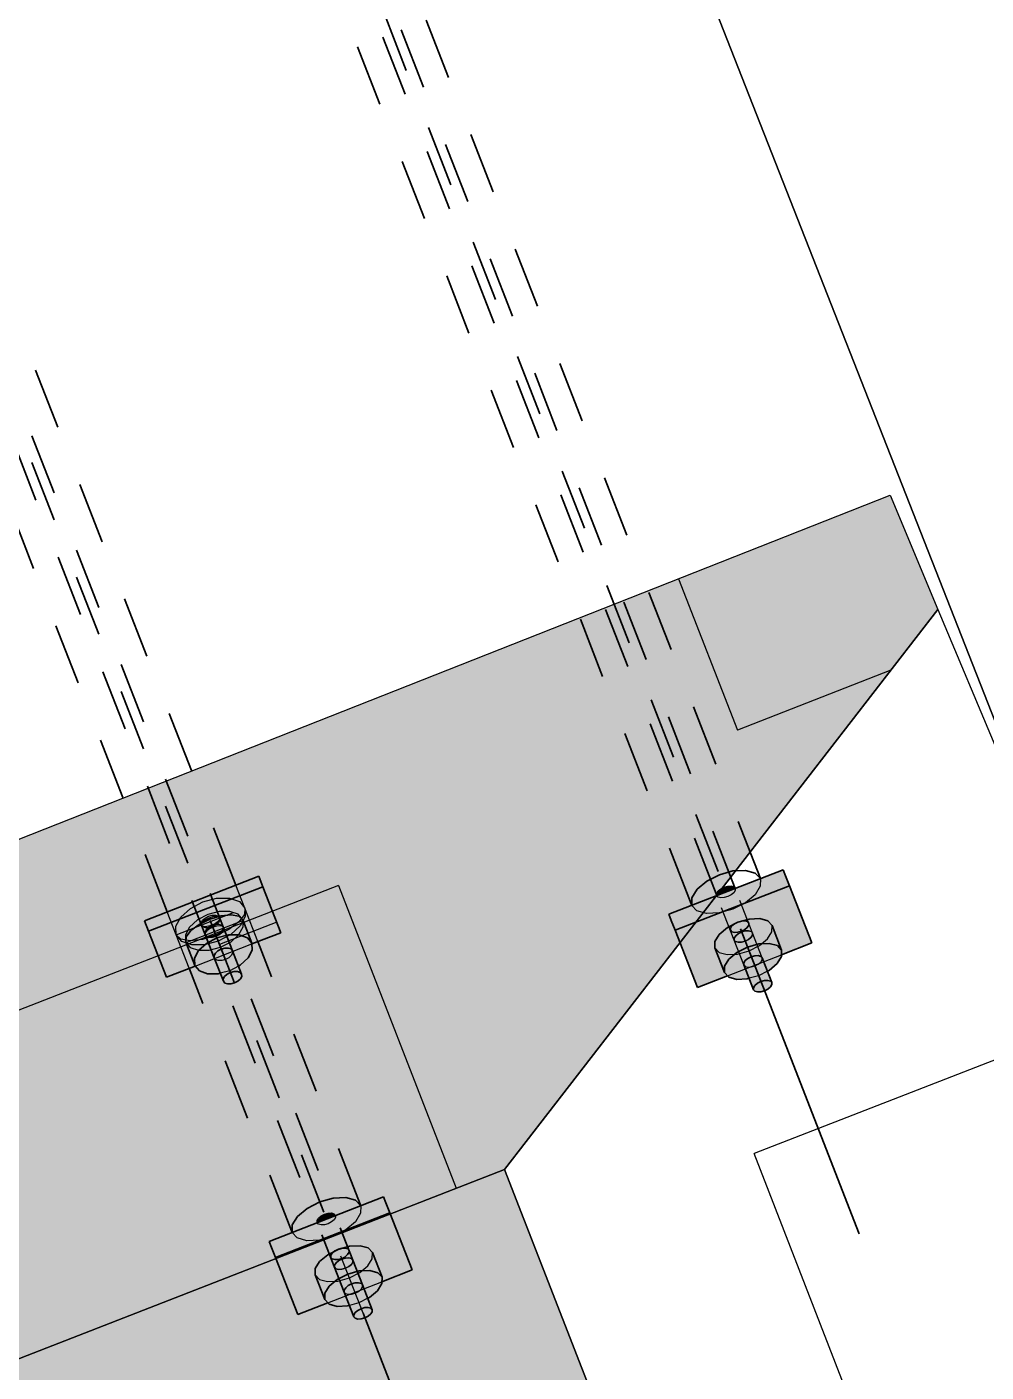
# Model space of a CAD drawing. Header units: metres. Extents: x 2688466 to 2688595, y 1221626 to 1221756.
# Drawn here: x 2688568.107 to 2688569.67, y 1221704.995 to 1221707.186 of the extents above; entities that cross this region are included whole.
import ezdxf

# ---------------------------------------------------------------- set-up
doc = ezdxf.new("R2010")
doc.units = ezdxf.units.M
doc.linetypes.add('AUSGEZOGEN', pattern=[0])
doc.linetypes.add('VERDECKT2_S2', pattern=[0.15, 0.1, -0.05])
for name, color, linetype, lineweight in [('Beton Ansicht', 7, 'AUSGEZOGEN', 35), ('Schnittbeschriftung', 7, 'AUSGEZOGEN', 50), ('Standard', 7, 'AUSGEZOGEN', 13), ('Tiefbau Global', 250, 'AUSGEZOGEN', 35)]:
    doc.layers.add(name, color=color, linetype=linetype, lineweight=lineweight)

msp = doc.modelspace()

# ---------------------------------------------------------------- hatches: boundary and pattern name
at = {"layer": 'Beton Ansicht', "linetype": 'AUSGEZOGEN', "lineweight": 13, "transparency": 33554687}
for color, points in [(6, [(2688569.3435, 1221705.8035), (2688569.3397, 1221705.8134), (2688569.1533, 1221705.7408), (2688569.1572, 1221705.7309)]), (6, [(2688568.2989, 1221705.7302), (2688568.3056, 1221705.7131), (2688568.4919, 1221705.7857), (2688568.4853, 1221705.8028)]), (6, [(2688569.1572, 1221705.7309), (2688569.1635, 1221705.7148), (2688569.3498, 1221705.7873), (2688569.3435, 1221705.8035)]), (6, [(2688568.3056, 1221705.7131), (2688568.3347, 1221705.6383), (2688568.3817, 1221705.6565), (2688568.3809, 1221705.6575), (2688568.3662, 1221705.6953), (2688568.3669, 1221705.704), (2688568.3745, 1221705.7142), (2688568.3881, 1221705.7242), (2688568.4053, 1221705.7326), (2688568.4237, 1221705.7381), (2688568.4404, 1221705.7398), (2688568.453, 1221705.7376), (2688568.4593, 1221705.7316), (2688568.4741, 1221705.6938), (2688568.4741, 1221705.6925), (2688568.5211, 1221705.7108), (2688568.4919, 1221705.7857)]), (6, [(2688569.1635, 1221705.7148), (2688569.1998, 1221705.6216), (2688569.2488, 1221705.6407), (2688569.2439, 1221705.646), (2688569.2282, 1221705.6863), (2688569.2283, 1221705.6966), (2688569.2354, 1221705.7081), (2688569.2486, 1221705.719), (2688569.2657, 1221705.7278), (2688569.2842, 1221705.7329), (2688569.3013, 1221705.7338), (2688569.3144, 1221705.7301), (2688569.3214, 1221705.7226), (2688569.3371, 1221705.6823), (2688569.337, 1221705.675), (2688569.3861, 1221705.6942), (2688569.3498, 1221705.7873)]), (5, [(2688569.2339, 1221705.7783), (2688569.2316, 1221705.7746), (2688569.2327, 1221705.7717), (2688569.236, 1221705.773)]), (5, [(2688569.2316, 1221705.7746), (2688569.2316, 1221705.7713), (2688569.2327, 1221705.7717)]), (5, [(2688569.2381, 1221705.7818), (2688569.2339, 1221705.7783), (2688569.236, 1221705.773), (2688569.2408, 1221705.7749)]), (5, [(2688569.2436, 1221705.7846), (2688569.2381, 1221705.7818), (2688569.2408, 1221705.7749), (2688569.2465, 1221705.7771)]), (5, [(2688569.2495, 1221705.7862), (2688569.2436, 1221705.7846), (2688569.2465, 1221705.7771), (2688569.2522, 1221705.7793)]), (5, [(2688569.255, 1221705.7865), (2688569.2495, 1221705.7862), (2688569.2522, 1221705.7793), (2688569.257, 1221705.7812)]), (5, [(2688569.2592, 1221705.7853), (2688569.255, 1221705.7865), (2688569.257, 1221705.7812), (2688569.2603, 1221705.7825)]), (5, [(2688569.2614, 1221705.7829), (2688569.2592, 1221705.7853), (2688569.2603, 1221705.7825)]), (5, [(2688568.4001, 1221705.6934), (2688568.4171, 1221705.7023), (2688568.4053, 1221705.7326), (2688568.3881, 1221705.7242)]), (5, [(2688568.4171, 1221705.7023), (2688568.4357, 1221705.7073), (2688568.4237, 1221705.7381), (2688568.4053, 1221705.7326)]), (5, [(2688568.4357, 1221705.7073), (2688568.4531, 1221705.7073), (2688568.4404, 1221705.7398), (2688568.4237, 1221705.7381)]), (5, [(2688568.4531, 1221705.7073), (2688568.4666, 1221705.7026), (2688568.453, 1221705.7376), (2688568.4404, 1221705.7398)]), (5, [(2688568.4666, 1221705.7026), (2688568.4741, 1221705.6938), (2688568.4593, 1221705.7316), (2688568.453, 1221705.7376)]), (5, [(2688569.2643, 1221705.6787), (2688569.2814, 1221705.6874), (2688569.2657, 1221705.7278), (2688569.2486, 1221705.719)]), (5, [(2688569.2814, 1221705.6874), (2688569.3, 1221705.6926), (2688569.2842, 1221705.7329), (2688569.2657, 1221705.7278)]), (5, [(2688569.3, 1221705.6926), (2688569.317, 1221705.6934), (2688569.3013, 1221705.7338), (2688569.2842, 1221705.7329)]), (5, [(2688569.317, 1221705.6934), (2688569.3301, 1221705.6898), (2688569.3144, 1221705.7301), (2688569.3013, 1221705.7338)]), (5, [(2688569.3301, 1221705.6898), (2688569.3371, 1221705.6823), (2688569.3214, 1221705.7226), (2688569.3144, 1221705.7301)]), (5, [(2688568.3809, 1221705.6575), (2688568.3805, 1221705.6691), (2688568.3669, 1221705.704), (2688568.3662, 1221705.6953)]), (5, [(2688568.3805, 1221705.6691), (2688568.3872, 1221705.6817), (2688568.3745, 1221705.7142), (2688568.3669, 1221705.704)]), (5, [(2688568.3872, 1221705.6817), (2688568.4001, 1221705.6934), (2688568.3881, 1221705.7242), (2688568.3745, 1221705.7142)]), (5, [(2688568.4549, 1221705.6579), (2688568.4678, 1221705.6696), (2688568.4745, 1221705.6822), (2688568.4741, 1221705.6938), (2688568.4666, 1221705.7026), (2688568.4531, 1221705.7073), (2688568.4357, 1221705.7073), (2688568.4171, 1221705.7023), (2688568.4001, 1221705.6934), (2688568.3872, 1221705.6817), (2688568.3805, 1221705.6691), (2688568.3809, 1221705.6575), (2688568.3884, 1221705.6486), (2688568.4019, 1221705.6439), (2688568.4193, 1221705.644), (2688568.4223, 1221705.6448), (2688568.4126, 1221705.6698), (2688568.4124, 1221705.6735), (2688568.4146, 1221705.6776), (2688568.4187, 1221705.6813), (2688568.4242, 1221705.6842), (2688568.4301, 1221705.6857), (2688568.4357, 1221705.6858), (2688568.44, 1221705.6843), (2688568.4424, 1221705.6814), (2688568.4522, 1221705.6564)]), (5, [(2688569.244, 1221705.6563), (2688569.2511, 1221705.6678), (2688569.2354, 1221705.7081), (2688569.2283, 1221705.6966)]), (5, [(2688569.2511, 1221705.6678), (2688569.2643, 1221705.6787), (2688569.2486, 1221705.719), (2688569.2354, 1221705.7081)]), (5, [(2688568.4295, 1221705.6394), (2688568.4336, 1221705.6431), (2688568.4187, 1221705.6813), (2688568.4146, 1221705.6776)]), (5, [(2688568.4336, 1221705.6431), (2688568.439, 1221705.646), (2688568.4242, 1221705.6842), (2688568.4187, 1221705.6813)]), (5, [(2688568.439, 1221705.646), (2688568.445, 1221705.6476), (2688568.4301, 1221705.6857), (2688568.4242, 1221705.6842)]), (5, [(2688568.445, 1221705.6476), (2688568.4505, 1221705.6476), (2688568.4357, 1221705.6858), (2688568.4301, 1221705.6857)]), (5, [(2688568.4505, 1221705.6476), (2688568.4549, 1221705.6461), (2688568.44, 1221705.6843), (2688568.4357, 1221705.6858)]), (5, [(2688568.4549, 1221705.6461), (2688568.4573, 1221705.6433), (2688568.4424, 1221705.6814), (2688568.44, 1221705.6843)]), (5, [(2688569.2439, 1221705.646), (2688569.244, 1221705.6563), (2688569.2283, 1221705.6966), (2688569.2282, 1221705.6863)]), (5, [(2688569.3167, 1221705.6495), (2688569.3299, 1221705.6605), (2688569.337, 1221705.672), (2688569.3371, 1221705.6823), (2688569.3301, 1221705.6898), (2688569.317, 1221705.6934), (2688569.3, 1221705.6926), (2688569.2814, 1221705.6874), (2688569.2643, 1221705.6787), (2688569.2511, 1221705.6678), (2688569.244, 1221705.6563), (2688569.2439, 1221705.646), (2688569.2509, 1221705.6384), (2688569.264, 1221705.6348), (2688569.2811, 1221705.6356), (2688569.2841, 1221705.6365), (2688569.2756, 1221705.6583), (2688569.2756, 1221705.6616), (2688569.2779, 1221705.6653), (2688569.2821, 1221705.6688), (2688569.2876, 1221705.6716), (2688569.2935, 1221705.6732), (2688569.299, 1221705.6735), (2688569.3032, 1221705.6723), (2688569.3054, 1221705.6699), (2688569.3139, 1221705.6481)]), (5, [(2688568.4273, 1221705.6354), (2688568.4295, 1221705.6394), (2688568.4146, 1221705.6776), (2688568.4124, 1221705.6735)]), (5, [(2688568.4275, 1221705.6316), (2688568.4273, 1221705.6354), (2688568.4124, 1221705.6735), (2688568.4126, 1221705.6698)]), (5, [(2688569.2913, 1221705.6212), (2688569.2936, 1221705.6249), (2688569.2779, 1221705.6653), (2688569.2756, 1221705.6616)]), (5, [(2688569.2913, 1221705.618), (2688569.2913, 1221705.6212), (2688569.2756, 1221705.6616), (2688569.2756, 1221705.6583)]), (5, [(2688569.2936, 1221705.6249), (2688569.2978, 1221705.6284), (2688569.2821, 1221705.6688), (2688569.2779, 1221705.6653)]), (5, [(2688569.2978, 1221705.6284), (2688569.3033, 1221705.6312), (2688569.2876, 1221705.6716), (2688569.2821, 1221705.6688)]), (5, [(2688569.3033, 1221705.6312), (2688569.3092, 1221705.6329), (2688569.2935, 1221705.6732), (2688569.2876, 1221705.6716)]), (5, [(2688569.3092, 1221705.6329), (2688569.3147, 1221705.6331), (2688569.299, 1221705.6735), (2688569.2935, 1221705.6732)]), (5, [(2688569.3147, 1221705.6331), (2688569.3189, 1221705.632), (2688569.3032, 1221705.6723), (2688569.299, 1221705.6735)]), (5, [(2688569.3189, 1221705.632), (2688569.3211, 1221705.6296), (2688569.3054, 1221705.6699), (2688569.3032, 1221705.6723)]), (5, [(2688568.4553, 1221705.6355), (2688568.4574, 1221705.6395), (2688568.4573, 1221705.6433), (2688568.4549, 1221705.6461), (2688568.4505, 1221705.6476), (2688568.445, 1221705.6476), (2688568.439, 1221705.646), (2688568.4336, 1221705.6431), (2688568.4295, 1221705.6394), (2688568.4273, 1221705.6354), (2688568.4275, 1221705.6316), (2688568.4299, 1221705.6288), (2688568.4342, 1221705.6273), (2688568.4397, 1221705.6273), (2688568.4457, 1221705.6289), (2688568.4511, 1221705.6318)]), (5, [(2688569.3188, 1221705.6226), (2688569.3211, 1221705.6263), (2688569.3211, 1221705.6296), (2688569.3189, 1221705.632), (2688569.3147, 1221705.6331), (2688569.3092, 1221705.6329), (2688569.3033, 1221705.6312), (2688569.2978, 1221705.6284), (2688569.2936, 1221705.6249), (2688569.2913, 1221705.6212), (2688569.2913, 1221705.618), (2688569.2936, 1221705.6155), (2688569.2977, 1221705.6144), (2688569.3032, 1221705.6146), (2688569.3091, 1221705.6163), (2688569.3146, 1221705.6191)]), (6, [(2688568.6924, 1221705.2709), (2688568.6886, 1221705.2808), (2688568.5022, 1221705.2082), (2688568.5061, 1221705.1983)]), (6, [(2688568.5061, 1221705.1983), (2688568.5124, 1221705.1822), (2688568.6987, 1221705.2547), (2688568.6924, 1221705.2709)]), (6, [(2688568.5124, 1221705.1822), (2688568.5487, 1221705.089), (2688568.5977, 1221705.1081), (2688568.5928, 1221705.1134), (2688568.5771, 1221705.1537), (2688568.5772, 1221705.164), (2688568.5843, 1221705.1755), (2688568.5975, 1221705.1864), (2688568.6146, 1221705.1952), (2688568.6331, 1221705.2003), (2688568.6502, 1221705.2012), (2688568.6633, 1221705.1975), (2688568.6703, 1221705.19), (2688568.686, 1221705.1497), (2688568.6859, 1221705.1424), (2688568.735, 1221705.1616), (2688568.6987, 1221705.2547)]), (5, [(2688568.5828, 1221705.2457), (2688568.5805, 1221705.242), (2688568.5816, 1221705.2391), (2688568.5849, 1221705.2404)]), (5, [(2688568.587, 1221705.2492), (2688568.5828, 1221705.2457), (2688568.5849, 1221705.2404), (2688568.5897, 1221705.2423)]), (5, [(2688568.5925, 1221705.252), (2688568.587, 1221705.2492), (2688568.5897, 1221705.2423), (2688568.5954, 1221705.2445)]), (5, [(2688568.5984, 1221705.2536), (2688568.5925, 1221705.252), (2688568.5954, 1221705.2445), (2688568.6011, 1221705.2467)]), (5, [(2688568.6039, 1221705.2539), (2688568.5984, 1221705.2536), (2688568.6011, 1221705.2467), (2688568.6059, 1221705.2486)]), (5, [(2688568.6081, 1221705.2527), (2688568.6039, 1221705.2539), (2688568.6059, 1221705.2486), (2688568.6092, 1221705.2499)]), (5, [(2688568.6103, 1221705.2503), (2688568.6081, 1221705.2527), (2688568.6092, 1221705.2499)]), (5, [(2688568.5805, 1221705.242), (2688568.5805, 1221705.2387), (2688568.5816, 1221705.2391)]), (5, [(2688568.6303, 1221705.1548), (2688568.6489, 1221705.16), (2688568.6331, 1221705.2003), (2688568.6146, 1221705.1952)]), (5, [(2688568.6489, 1221705.16), (2688568.6659, 1221705.1608), (2688568.6502, 1221705.2012), (2688568.6331, 1221705.2003)]), (5, [(2688568.6659, 1221705.1608), (2688568.679, 1221705.1572), (2688568.6633, 1221705.1975), (2688568.6502, 1221705.2012)]), (5, [(2688568.6, 1221705.1352), (2688568.6132, 1221705.1461), (2688568.5975, 1221705.1864), (2688568.5843, 1221705.1755)]), (5, [(2688568.6132, 1221705.1461), (2688568.6303, 1221705.1548), (2688568.6146, 1221705.1952), (2688568.5975, 1221705.1864)]), (5, [(2688568.679, 1221705.1572), (2688568.686, 1221705.1497), (2688568.6703, 1221705.19), (2688568.6633, 1221705.1975)]), (5, [(2688568.5928, 1221705.1134), (2688568.5929, 1221705.1237), (2688568.5772, 1221705.164), (2688568.5771, 1221705.1537)]), (5, [(2688568.5929, 1221705.1237), (2688568.6, 1221705.1352), (2688568.5843, 1221705.1755), (2688568.5772, 1221705.164)]), (5, [(2688568.6656, 1221705.1169), (2688568.6788, 1221705.1279), (2688568.6859, 1221705.1394), (2688568.686, 1221705.1497), (2688568.679, 1221705.1572), (2688568.6659, 1221705.1608), (2688568.6489, 1221705.16), (2688568.6303, 1221705.1548), (2688568.6132, 1221705.1461), (2688568.6, 1221705.1352), (2688568.5929, 1221705.1237), (2688568.5928, 1221705.1134), (2688568.5998, 1221705.1058), (2688568.6129, 1221705.1022), (2688568.63, 1221705.103), (2688568.633, 1221705.1039), (2688568.6245, 1221705.1257), (2688568.6245, 1221705.129), (2688568.6268, 1221705.1327), (2688568.631, 1221705.1362), (2688568.6365, 1221705.139), (2688568.6424, 1221705.1406), (2688568.6479, 1221705.1409), (2688568.6521, 1221705.1397), (2688568.6543, 1221705.1373), (2688568.6628, 1221705.1155)]), (5, [(2688568.6425, 1221705.0923), (2688568.6467, 1221705.0958), (2688568.631, 1221705.1362), (2688568.6268, 1221705.1327)]), (5, [(2688568.6467, 1221705.0958), (2688568.6522, 1221705.0986), (2688568.6365, 1221705.139), (2688568.631, 1221705.1362)]), (5, [(2688568.6522, 1221705.0986), (2688568.6581, 1221705.1003), (2688568.6424, 1221705.1406), (2688568.6365, 1221705.139)]), (5, [(2688568.6581, 1221705.1003), (2688568.6636, 1221705.1005), (2688568.6479, 1221705.1409), (2688568.6424, 1221705.1406)]), (5, [(2688568.6636, 1221705.1005), (2688568.6678, 1221705.0994), (2688568.6521, 1221705.1397), (2688568.6479, 1221705.1409)]), (5, [(2688568.6678, 1221705.0994), (2688568.67, 1221705.097), (2688568.6543, 1221705.1373), (2688568.6521, 1221705.1397)]), (5, [(2688568.6402, 1221705.0886), (2688568.6425, 1221705.0923), (2688568.6268, 1221705.1327), (2688568.6245, 1221705.129)]), (5, [(2688568.6402, 1221705.0854), (2688568.6402, 1221705.0886), (2688568.6245, 1221705.129), (2688568.6245, 1221705.1257)]), (5, [(2688568.6677, 1221705.09), (2688568.67, 1221705.0937), (2688568.67, 1221705.097), (2688568.6678, 1221705.0994), (2688568.6636, 1221705.1005), (2688568.6581, 1221705.1003), (2688568.6522, 1221705.0986), (2688568.6467, 1221705.0958), (2688568.6425, 1221705.0923), (2688568.6402, 1221705.0886), (2688568.6402, 1221705.0854), (2688568.6425, 1221705.0829), (2688568.6466, 1221705.0818), (2688568.6521, 1221705.0821), (2688568.658, 1221705.0837), (2688568.6635, 1221705.0865)])]:
    msp.add_hatch(color=color, dxfattribs=at).paths.add_polyline_path(points)
at = {"layer": 'Standard', "linetype": 'AUSGEZOGEN', "lineweight": 13, "transparency": 33554559}
h = msp.add_hatch(color=7, dxfattribs=at)
h.set_gradient(color1=(140, 255, 140), color2=(140, 255, 140), one_color=1)
h.paths.add_polyline_path([(2688569.5137, 1221706.423), (2688566.313, 1221705.1603), (2688565.9196, 1221705.0033), (2688564.7888, 1221704.5511), (2688560.7016, 1221702.918), (2688560.9653, 1221702.2407), (2688568.8858, 1221705.3254), (2688569.5918, 1221706.237)], flags=0)
at = {"layer": 'Standard', "linetype": 'AUSGEZOGEN', "lineweight": 25, "transparency": 33554687}
h = msp.add_hatch(dxfattribs=at)
h.set_pattern_fill('MUSTER', scale=0.6975, angle=201.28, style=0, pattern_type=2)
h.set_pattern_definition([(201.28, (2688527.2504, 1221729.3488), (-0.396802, -0.903084), [0.6975, -0.6975]), (291.28, (2688527.2504, 1221729.3488), (0.903084, -0.396802), [0.6975, -0.6975])])
h.paths.add_polyline_path([(2688569.5137, 1221706.423), (2688566.313, 1221705.1603), (2688565.9196, 1221705.0033), (2688564.7888, 1221704.5511), (2688560.7016, 1221702.918), (2688560.9653, 1221702.2407), (2688568.8858, 1221705.3254), (2688569.5918, 1221706.237)], flags=0)
h = msp.add_hatch(dxfattribs=at)
h.set_pattern_fill('MUSTER', scale=0.765, angle=111.28, style=0, pattern_type=2)
h.set_pattern_definition([(111.28, (2688526.06304, 1221732.0254), (-0.990479, 0.435202), [0.765, -0.765]), (201.28, (2688526.06304, 1221732.0254), (-0.435202, -0.990479), [0.765, -0.765])])
h.paths.add_polyline_path([(2688568.8858, 1221705.3254), (2688570.3737, 1221701.5049), (2688570.9607, 1221701.7335), (2688570.4715, 1221703.9175), (2688570.3419, 1221704.452), (2688569.5918, 1221706.237)], flags=0)
at = {"layer": 'Standard', "linetype": 'AUSGEZOGEN', "lineweight": 13, "transparency": 33554559}
h = msp.add_hatch(color=7, dxfattribs=at)
h.set_gradient(color1=(199, 199, 199), color2=(199, 199, 199), one_color=1)
h.paths.add_polyline_path([(2688568.8858, 1221705.3254), (2688560.9653, 1221702.2407), (2688561.9452, 1221699.7248), (2688561.7122, 1221699.6341), (2688562.2203, 1221698.3295), (2688570.3737, 1221701.5049)], flags=0)

# ---------------------------------------------------------------- linework, layer by layer
at = {"layer": 'Beton Ansicht', "linetype": 'VERDECKT2_S2', "lineweight": 35, "transparency": 33554687}
for p, q in [((2688569.3062, 1221705.6238), (2688567.3499, 1221710.647)), ((2688569.3024, 1221705.7989), (2688567.4167, 1221710.6408)), ((2688569.2316, 1221705.7713), (2688567.3459, 1221710.6132)), ((2688569.2614, 1221705.7829), (2688567.3757, 1221710.6248)), ((2688569.1906, 1221705.7553), (2688567.3049, 1221710.5972)), ((2688568.4424, 1221705.6375), (2688566.6105, 1221710.341)), ((2688568.448, 1221705.7883), (2688566.6789, 1221710.3307)), ((2688568.4126, 1221705.6698), (2688566.6081, 1221710.3031)), ((2688568.4424, 1221705.6814), (2688566.6379, 1221710.3147)), ((2688568.3362, 1221705.7447), (2688566.5671, 1221710.2871)), ((2688568.6513, 1221705.2663), (2688568.4838, 1221705.6963)), ((2688568.5395, 1221705.2227), (2688568.372, 1221705.6528)), ((2688568.591, 1221705.2558), (2688568.4424, 1221705.6375)), ((2688568.6543, 1221705.1373), (2688568.4573, 1221705.6433)), ((2688568.6245, 1221705.1257), (2688568.4275, 1221705.6316))]:
    msp.add_line(p, q, dxfattribs=at)
at = {"layer": 'Beton Ansicht', "linetype": 'AUSGEZOGEN', "lineweight": 35, "transparency": 33554687}
for p, q in [((2688569.1533, 1221705.7408), (2688569.3397, 1221705.8134)), ((2688569.3435, 1221705.8035), (2688569.3397, 1221705.8134)), ((2688568.2989, 1221705.7302), (2688568.4853, 1221705.8028)), ((2688568.4853, 1221705.8028), (2688568.4919, 1221705.7857)), ((2688569.1993, 1221705.7815), (2688569.215, 1221705.7946)), ((2688569.215, 1221705.7946), (2688569.2356, 1221705.8051)), ((2688569.2356, 1221705.8051), (2688569.2578, 1221705.8113)), ((2688569.2578, 1221705.8113), (2688569.2783, 1221705.8123)), ((2688569.2783, 1221705.8123), (2688569.294, 1221705.8079)), ((2688569.294, 1221705.8079), (2688569.3024, 1221705.7989)), ((2688569.3435, 1221705.8035), (2688569.3498, 1221705.7873)), ((2688568.4919, 1221705.7857), (2688568.3056, 1221705.7131)), ((2688568.5211, 1221705.7108), (2688568.4919, 1221705.7857)), ((2688569.3498, 1221705.7873), (2688569.1635, 1221705.7148)), ((2688569.1907, 1221705.7677), (2688569.1993, 1221705.7815)), ((2688569.2316, 1221705.7746), (2688569.2339, 1221705.7783)), ((2688569.2316, 1221705.7713), (2688569.2316, 1221705.7746)), ((2688569.2339, 1221705.7783), (2688569.2381, 1221705.7818)), ((2688569.2381, 1221705.7818), (2688569.2436, 1221705.7846)), ((2688569.2436, 1221705.7846), (2688569.2495, 1221705.7862)), ((2688569.2495, 1221705.7862), (2688569.255, 1221705.7865)), ((2688569.255, 1221705.7865), (2688569.2592, 1221705.7853)), ((2688569.2592, 1221705.7853), (2688569.2614, 1221705.7829)), ((2688569.3861, 1221705.6942), (2688569.3498, 1221705.7873)), ((2688569.1906, 1221705.7553), (2688569.1907, 1221705.7677)), ((2688568.2989, 1221705.7302), (2688568.3056, 1221705.7131)), ((2688568.4053, 1221705.7326), (2688568.3881, 1221705.7242)), ((2688568.4237, 1221705.7381), (2688568.4053, 1221705.7326)), ((2688568.4404, 1221705.7398), (2688568.4237, 1221705.7381)), ((2688568.453, 1221705.7376), (2688568.4404, 1221705.7398)), ((2688568.4593, 1221705.7316), (2688568.453, 1221705.7376)), ((2688568.4593, 1221705.7316), (2688568.4741, 1221705.6938)), ((2688569.1533, 1221705.7408), (2688569.1572, 1221705.7309)), ((2688569.1572, 1221705.7309), (2688569.1635, 1221705.7148)), ((2688569.2657, 1221705.7278), (2688569.2486, 1221705.719)), ((2688569.2842, 1221705.7329), (2688569.2657, 1221705.7278)), ((2688569.3013, 1221705.7338), (2688569.2842, 1221705.7329)), ((2688569.3144, 1221705.7301), (2688569.3013, 1221705.7338)), ((2688569.3214, 1221705.7226), (2688569.3144, 1221705.7301)), ((2688568.3056, 1221705.7131), (2688568.3347, 1221705.6383)), ((2688568.3669, 1221705.704), (2688568.3662, 1221705.6953)), ((2688568.3745, 1221705.7142), (2688568.3669, 1221705.704)), ((2688568.3881, 1221705.7242), (2688568.3745, 1221705.7142)), ((2688568.4171, 1221705.7023), (2688568.4357, 1221705.7073)), ((2688568.4357, 1221705.7073), (2688568.4531, 1221705.7073)), ((2688568.4531, 1221705.7073), (2688568.4666, 1221705.7026)), ((2688568.4741, 1221705.6925), (2688568.5211, 1221705.7108)), ((2688569.1635, 1221705.7148), (2688569.1998, 1221705.6216)), ((2688569.2354, 1221705.7081), (2688569.2283, 1221705.6966)), ((2688569.2486, 1221705.719), (2688569.2354, 1221705.7081)), ((2688569.3214, 1221705.7226), (2688569.3371, 1221705.6823)), ((2688568.3662, 1221705.6953), (2688568.3809, 1221705.6575)), ((2688568.3805, 1221705.6691), (2688568.3872, 1221705.6817)), ((2688568.3872, 1221705.6817), (2688568.4001, 1221705.6934)), ((2688568.4001, 1221705.6934), (2688568.4171, 1221705.7023)), ((2688568.4146, 1221705.6776), (2688568.4187, 1221705.6813)), ((2688568.4187, 1221705.6813), (2688568.4242, 1221705.6842)), ((2688568.4242, 1221705.6842), (2688568.4301, 1221705.6857)), ((2688568.4301, 1221705.6857), (2688568.4357, 1221705.6858)), ((2688568.4357, 1221705.6858), (2688568.44, 1221705.6843)), ((2688568.44, 1221705.6843), (2688568.4424, 1221705.6814)), ((2688568.4573, 1221705.6433), (2688568.4424, 1221705.6814)), ((2688568.4666, 1221705.7026), (2688568.4741, 1221705.6938)), ((2688568.4745, 1221705.6822), (2688568.4678, 1221705.6696)), ((2688568.4741, 1221705.6938), (2688568.4745, 1221705.6822)), ((2688569.2283, 1221705.6966), (2688569.2282, 1221705.6863)), ((2688569.2282, 1221705.6863), (2688569.2439, 1221705.646)), ((2688569.2643, 1221705.6787), (2688569.2814, 1221705.6874)), ((2688569.2814, 1221705.6874), (2688569.3, 1221705.6926)), ((2688569.3, 1221705.6926), (2688569.317, 1221705.6934)), ((2688569.317, 1221705.6934), (2688569.3301, 1221705.6898)), ((2688569.3301, 1221705.6898), (2688569.3371, 1221705.6823)), ((2688569.337, 1221705.675), (2688569.3861, 1221705.6942)), ((2688569.3371, 1221705.6823), (2688569.337, 1221705.672)), ((2688568.3809, 1221705.6575), (2688568.3805, 1221705.6691)), ((2688568.4124, 1221705.6735), (2688568.4146, 1221705.6776)), ((2688568.4126, 1221705.6698), (2688568.4124, 1221705.6735)), ((2688568.4275, 1221705.6316), (2688568.4126, 1221705.6698)), ((2688568.4678, 1221705.6696), (2688568.4549, 1221705.6579)), ((2688569.244, 1221705.6563), (2688569.2511, 1221705.6678)), ((2688569.2511, 1221705.6678), (2688569.2643, 1221705.6787)), ((2688569.2779, 1221705.6653), (2688569.2756, 1221705.6616)), ((2688569.2756, 1221705.6616), (2688569.2756, 1221705.6583)), ((2688569.2821, 1221705.6688), (2688569.2779, 1221705.6653)), ((2688569.2876, 1221705.6716), (2688569.2821, 1221705.6688)), ((2688569.2935, 1221705.6732), (2688569.2876, 1221705.6716)), ((2688569.299, 1221705.6735), (2688569.2935, 1221705.6732)), ((2688569.3032, 1221705.6723), (2688569.299, 1221705.6735)), ((2688569.3054, 1221705.6699), (2688569.3032, 1221705.6723)), ((2688569.3211, 1221705.6296), (2688569.3054, 1221705.6699)), ((2688569.3299, 1221705.6605), (2688569.3167, 1221705.6495)), ((2688569.337, 1221705.672), (2688569.3299, 1221705.6605)), ((2688568.3347, 1221705.6383), (2688568.3817, 1221705.6565)), ((2688568.3884, 1221705.6486), (2688568.3809, 1221705.6575)), ((2688568.4019, 1221705.6439), (2688568.3884, 1221705.6486)), ((2688568.4193, 1221705.644), (2688568.4019, 1221705.6439)), ((2688568.4223, 1221705.6448), (2688568.4193, 1221705.644)), ((2688568.4273, 1221705.6354), (2688568.4295, 1221705.6394)), ((2688568.4295, 1221705.6394), (2688568.4336, 1221705.6431)), ((2688568.4336, 1221705.6431), (2688568.439, 1221705.646)), ((2688568.439, 1221705.646), (2688568.445, 1221705.6476)), ((2688568.445, 1221705.6476), (2688568.4505, 1221705.6476)), ((2688568.4505, 1221705.6476), (2688568.4549, 1221705.6461)), ((2688568.4549, 1221705.6579), (2688568.4522, 1221705.6564)), ((2688568.4549, 1221705.6461), (2688568.4573, 1221705.6433)), ((2688568.4574, 1221705.6395), (2688568.4553, 1221705.6355)), ((2688568.4573, 1221705.6433), (2688568.4574, 1221705.6395)), ((2688569.1998, 1221705.6216), (2688569.2488, 1221705.6407)), ((2688569.2439, 1221705.646), (2688569.244, 1221705.6563)), ((2688569.2509, 1221705.6384), (2688569.2439, 1221705.646)), ((2688569.264, 1221705.6348), (2688569.2509, 1221705.6384)), ((2688569.2913, 1221705.618), (2688569.2756, 1221705.6583)), ((2688569.3167, 1221705.6495), (2688569.3139, 1221705.6481)), ((2688568.4275, 1221705.6316), (2688568.4273, 1221705.6354)), ((2688568.4299, 1221705.6288), (2688568.4275, 1221705.6316)), ((2688568.4342, 1221705.6273), (2688568.4299, 1221705.6288)), ((2688568.4397, 1221705.6273), (2688568.4342, 1221705.6273)), ((2688568.4457, 1221705.6289), (2688568.4397, 1221705.6273)), ((2688568.4511, 1221705.6318), (2688568.4457, 1221705.6289)), ((2688568.4553, 1221705.6355), (2688568.4511, 1221705.6318)), ((2688569.2811, 1221705.6356), (2688569.264, 1221705.6348)), ((2688569.2841, 1221705.6365), (2688569.2811, 1221705.6356)), ((2688569.2913, 1221705.6212), (2688569.2936, 1221705.6249)), ((2688569.2913, 1221705.618), (2688569.2913, 1221705.6212)), ((2688569.2936, 1221705.6155), (2688569.2913, 1221705.618)), ((2688569.2936, 1221705.6249), (2688569.2978, 1221705.6284)), ((2688569.2977, 1221705.6144), (2688569.2936, 1221705.6155)), ((2688569.2978, 1221705.6284), (2688569.3033, 1221705.6312)), ((2688569.3091, 1221705.6163), (2688569.3032, 1221705.6146)), ((2688569.3033, 1221705.6312), (2688569.3092, 1221705.6329)), ((2688569.4634, 1221705.2203), (2688569.3062, 1221705.6238)), ((2688569.3146, 1221705.6191), (2688569.3091, 1221705.6163)), ((2688569.3092, 1221705.6329), (2688569.3147, 1221705.6331)), ((2688569.3188, 1221705.6226), (2688569.3146, 1221705.6191)), ((2688569.3147, 1221705.6331), (2688569.3189, 1221705.632)), ((2688569.3211, 1221705.6263), (2688569.3188, 1221705.6226)), ((2688569.3189, 1221705.632), (2688569.3211, 1221705.6296)), ((2688569.3211, 1221705.6296), (2688569.3211, 1221705.6263)), ((2688569.3032, 1221705.6146), (2688569.2977, 1221705.6144)), ((2688568.5022, 1221705.2082), (2688568.6886, 1221705.2808)), ((2688568.5639, 1221705.262), (2688568.5845, 1221705.2725)), ((2688568.5845, 1221705.2725), (2688568.6067, 1221705.2787)), ((2688568.6067, 1221705.2787), (2688568.6272, 1221705.2797)), ((2688568.6272, 1221705.2797), (2688568.6429, 1221705.2753)), ((2688568.6429, 1221705.2753), (2688568.6513, 1221705.2663)), ((2688568.6924, 1221705.2709), (2688568.6886, 1221705.2808)), ((2688568.6924, 1221705.2709), (2688568.6987, 1221705.2547)), ((2688568.6987, 1221705.2547), (2688568.5124, 1221705.1822)), ((2688568.5396, 1221705.2351), (2688568.5482, 1221705.2489)), ((2688568.5482, 1221705.2489), (2688568.5639, 1221705.262)), ((2688568.5805, 1221705.242), (2688568.5828, 1221705.2457)), ((2688568.5828, 1221705.2457), (2688568.587, 1221705.2492)), ((2688568.587, 1221705.2492), (2688568.5925, 1221705.252)), ((2688568.5925, 1221705.252), (2688568.5984, 1221705.2536)), ((2688568.5984, 1221705.2536), (2688568.6039, 1221705.2539)), ((2688568.6039, 1221705.2539), (2688568.6081, 1221705.2527)), ((2688568.6081, 1221705.2527), (2688568.6103, 1221705.2503)), ((2688568.735, 1221705.1616), (2688568.6987, 1221705.2547)), ((2688568.5395, 1221705.2227), (2688568.5396, 1221705.2351)), ((2688568.5805, 1221705.2387), (2688568.5805, 1221705.242)), ((2688568.5022, 1221705.2082), (2688568.5061, 1221705.1983)), ((2688568.6331, 1221705.2003), (2688568.6146, 1221705.1952)), ((2688568.6502, 1221705.2012), (2688568.6331, 1221705.2003)), ((2688568.6633, 1221705.1975), (2688568.6502, 1221705.2012)), ((2688568.5061, 1221705.1983), (2688568.5124, 1221705.1822)), ((2688568.5124, 1221705.1822), (2688568.5487, 1221705.089)), ((2688568.5975, 1221705.1864), (2688568.5843, 1221705.1755)), ((2688568.6146, 1221705.1952), (2688568.5975, 1221705.1864)), ((2688568.6703, 1221705.19), (2688568.6633, 1221705.1975)), ((2688568.6703, 1221705.19), (2688568.686, 1221705.1497)), ((2688568.5772, 1221705.164), (2688568.5771, 1221705.1537)), ((2688568.5843, 1221705.1755), (2688568.5772, 1221705.164)), ((2688568.6303, 1221705.1548), (2688568.6489, 1221705.16)), ((2688568.6489, 1221705.16), (2688568.6659, 1221705.1608)), ((2688568.6659, 1221705.1608), (2688568.679, 1221705.1572)), ((2688568.679, 1221705.1572), (2688568.686, 1221705.1497)), ((2688568.6859, 1221705.1424), (2688568.735, 1221705.1616)), ((2688568.5771, 1221705.1537), (2688568.5928, 1221705.1134)), ((2688568.5929, 1221705.1237), (2688568.6, 1221705.1352)), ((2688568.6, 1221705.1352), (2688568.6132, 1221705.1461)), ((2688568.6132, 1221705.1461), (2688568.6303, 1221705.1548)), ((2688568.631, 1221705.1362), (2688568.6268, 1221705.1327)), ((2688568.6365, 1221705.139), (2688568.631, 1221705.1362)), ((2688568.6424, 1221705.1406), (2688568.6365, 1221705.139)), ((2688568.6479, 1221705.1409), (2688568.6424, 1221705.1406)), ((2688568.6521, 1221705.1397), (2688568.6479, 1221705.1409)), ((2688568.6543, 1221705.1373), (2688568.6521, 1221705.1397)), ((2688568.67, 1221705.097), (2688568.6543, 1221705.1373)), ((2688568.6859, 1221705.1394), (2688568.6788, 1221705.1279)), ((2688568.686, 1221705.1497), (2688568.6859, 1221705.1394)), ((2688568.5928, 1221705.1134), (2688568.5929, 1221705.1237)), ((2688568.5998, 1221705.1058), (2688568.5928, 1221705.1134)), ((2688568.6268, 1221705.1327), (2688568.6245, 1221705.129)), ((2688568.6245, 1221705.129), (2688568.6245, 1221705.1257)), ((2688568.6402, 1221705.0854), (2688568.6245, 1221705.1257)), ((2688568.6656, 1221705.1169), (2688568.6628, 1221705.1155)), ((2688568.6788, 1221705.1279), (2688568.6656, 1221705.1169)), ((2688568.5487, 1221705.089), (2688568.5977, 1221705.1081)), ((2688568.6129, 1221705.1022), (2688568.5998, 1221705.1058)), ((2688568.63, 1221705.103), (2688568.6129, 1221705.1022)), ((2688568.633, 1221705.1039), (2688568.63, 1221705.103)), ((2688568.6402, 1221705.0886), (2688568.6425, 1221705.0923)), ((2688568.6425, 1221705.0923), (2688568.6467, 1221705.0958)), ((2688568.6467, 1221705.0958), (2688568.6522, 1221705.0986)), ((2688568.6522, 1221705.0986), (2688568.6581, 1221705.1003)), ((2688568.8123, 1221704.6877), (2688568.6551, 1221705.0912)), ((2688568.6581, 1221705.1003), (2688568.6636, 1221705.1005)), ((2688568.6677, 1221705.09), (2688568.6635, 1221705.0865)), ((2688568.6636, 1221705.1005), (2688568.6678, 1221705.0994)), ((2688568.67, 1221705.0937), (2688568.6677, 1221705.09)), ((2688568.6678, 1221705.0994), (2688568.67, 1221705.097)), ((2688568.67, 1221705.097), (2688568.67, 1221705.0937)), ((2688568.6402, 1221705.0854), (2688568.6402, 1221705.0886)), ((2688568.6425, 1221705.0829), (2688568.6402, 1221705.0854)), ((2688568.6466, 1221705.0818), (2688568.6425, 1221705.0829)), ((2688568.6521, 1221705.0821), (2688568.6466, 1221705.0818)), ((2688568.658, 1221705.0837), (2688568.6521, 1221705.0821)), ((2688568.6635, 1221705.0865), (2688568.658, 1221705.0837))]:
    msp.add_line(p, q, dxfattribs=at)
at = {"layer": 'Beton Ansicht', "linetype": 'VERDECKT2_S2', "lineweight": 25, "transparency": 33554687}
for p, q in [((2688569.3024, 1221705.7989), (2688569.3023, 1221705.7865)), ((2688568.4626, 1221705.7508), (2688568.448, 1221705.7883)), ((2688569.2338, 1221705.7689), (2688569.2316, 1221705.7713)), ((2688569.2756, 1221705.6583), (2688569.2316, 1221705.7713)), ((2688569.238, 1221705.7677), (2688569.2338, 1221705.7689)), ((2688569.2494, 1221705.7696), (2688569.2435, 1221705.768)), ((2688569.2549, 1221705.7724), (2688569.2494, 1221705.7696)), ((2688569.2591, 1221705.7759), (2688569.2549, 1221705.7724)), ((2688569.2614, 1221705.7796), (2688569.2591, 1221705.7759)), ((2688569.2614, 1221705.7829), (2688569.2614, 1221705.7796)), ((2688569.3054, 1221705.6699), (2688569.2614, 1221705.7829)), ((2688569.2937, 1221705.7727), (2688569.278, 1221705.7596)), ((2688569.3023, 1221705.7865), (2688569.2937, 1221705.7727)), ((2688568.3508, 1221705.7073), (2688568.4626, 1221705.7508)), ((2688568.3583, 1221705.7363), (2688568.3738, 1221705.7503)), ((2688568.3738, 1221705.7503), (2688568.3942, 1221705.7611)), ((2688568.3942, 1221705.7611), (2688568.4165, 1221705.767)), ((2688568.4165, 1221705.767), (2688568.4374, 1221705.7671)), ((2688568.4374, 1221705.7671), (2688568.4536, 1221705.7614)), ((2688568.4536, 1221705.7614), (2688568.4626, 1221705.7508)), ((2688568.4626, 1221705.7508), (2688568.4618, 1221705.7404)), ((2688568.4626, 1221705.7508), (2688568.4631, 1221705.7369)), ((2688568.4838, 1221705.6963), (2688568.4626, 1221705.7508)), ((2688569.199, 1221705.7463), (2688569.1906, 1221705.7553)), ((2688569.2574, 1221705.7491), (2688569.2352, 1221705.7429)), ((2688569.2435, 1221705.768), (2688569.238, 1221705.7677)), ((2688569.278, 1221705.7596), (2688569.2574, 1221705.7491)), ((2688568.5145, 1221705.7279), (2688568.3281, 1221705.6553)), ((2688568.3508, 1221705.7073), (2688568.3362, 1221705.7447)), ((2688568.3503, 1221705.7212), (2688568.3583, 1221705.7363)), ((2688568.3668, 1221705.6947), (2688568.4593, 1221705.7307)), ((2688568.3852, 1221705.7315), (2688568.3723, 1221705.7199)), ((2688568.4022, 1221705.7405), (2688568.3852, 1221705.7315)), ((2688568.3916, 1221705.727), (2688568.3938, 1221705.731)), ((2688568.3918, 1221705.7232), (2688568.3916, 1221705.727)), ((2688568.3918, 1221705.7232), (2688568.392, 1221705.726)), ((2688568.392, 1221705.726), (2688568.3945, 1221705.7293)), ((2688568.3938, 1221705.731), (2688568.3979, 1221705.7347)), ((2688568.3945, 1221705.7293), (2688568.3988, 1221705.7325)), ((2688568.3979, 1221705.7347), (2688568.4034, 1221705.7376)), ((2688568.3988, 1221705.7325), (2688568.4043, 1221705.7352)), ((2688568.4208, 1221705.7454), (2688568.4022, 1221705.7405)), ((2688568.4034, 1221705.7376), (2688568.4093, 1221705.7392)), ((2688568.4043, 1221705.7352), (2688568.4102, 1221705.7369)), ((2688568.4146, 1221705.7256), (2688568.4091, 1221705.7229)), ((2688568.4093, 1221705.7392), (2688568.4149, 1221705.7392)), ((2688568.4102, 1221705.7369), (2688568.4155, 1221705.7375)), ((2688568.4189, 1221705.7288), (2688568.4146, 1221705.7256)), ((2688568.4149, 1221705.7392), (2688568.4192, 1221705.7377)), ((2688568.4155, 1221705.7375), (2688568.4196, 1221705.7368)), ((2688568.4196, 1221705.7271), (2688568.4155, 1221705.7234)), ((2688568.4214, 1221705.7321), (2688568.4189, 1221705.7288)), ((2688568.4192, 1221705.7377), (2688568.4216, 1221705.7349)), ((2688568.4196, 1221705.7368), (2688568.4216, 1221705.7349)), ((2688568.4217, 1221705.7311), (2688568.4196, 1221705.7271)), ((2688568.4382, 1221705.7455), (2688568.4208, 1221705.7454)), ((2688568.4216, 1221705.7349), (2688568.4214, 1221705.7321)), ((2688568.4216, 1221705.7349), (2688568.4217, 1221705.7311)), ((2688568.4525, 1221705.7283), (2688568.4363, 1221705.7162)), ((2688568.4517, 1221705.7408), (2688568.4382, 1221705.7455)), ((2688568.4592, 1221705.7319), (2688568.4517, 1221705.7408)), ((2688568.4618, 1221705.7404), (2688568.4525, 1221705.7283)), ((2688568.4631, 1221705.7369), (2688568.4551, 1221705.7218)), ((2688568.4597, 1221705.7203), (2688568.4592, 1221705.7319)), ((2688568.4592, 1221705.7319), (2688568.4593, 1221705.7316)), ((2688568.4593, 1221705.7307), (2688568.4593, 1221705.7316)), ((2688569.2147, 1221705.7419), (2688569.199, 1221705.7463)), ((2688569.2352, 1221705.7429), (2688569.2147, 1221705.7419)), ((2688569.2601, 1221705.7253), (2688569.2559, 1221705.7218)), ((2688569.2559, 1221705.7218), (2688569.2601, 1221705.7253)), ((2688569.2656, 1221705.7281), (2688569.2601, 1221705.7253)), ((2688569.2601, 1221705.7253), (2688569.2656, 1221705.7281)), ((2688569.2715, 1221705.7297), (2688569.2656, 1221705.7281)), ((2688569.2656, 1221705.7281), (2688569.2715, 1221705.7297)), ((2688569.277, 1221705.73), (2688569.2715, 1221705.7297)), ((2688569.2715, 1221705.7297), (2688569.277, 1221705.73)), ((2688569.2812, 1221705.7288), (2688569.277, 1221705.73)), ((2688569.277, 1221705.73), (2688569.2812, 1221705.7288)), ((2688569.2834, 1221705.7264), (2688569.2812, 1221705.7288)), ((2688569.2812, 1221705.7288), (2688569.2834, 1221705.7264)), ((2688569.2834, 1221705.7231), (2688569.2834, 1221705.7264)), ((2688569.2834, 1221705.7264), (2688569.2834, 1221705.7231)), ((2688568.3508, 1221705.7073), (2688568.3503, 1221705.7212)), ((2688568.3598, 1221705.6967), (2688568.3508, 1221705.7073)), ((2688568.3584, 1221705.7002), (2688568.3508, 1221705.7073)), ((2688568.372, 1221705.6528), (2688568.3508, 1221705.7073)), ((2688568.3723, 1221705.7199), (2688568.3656, 1221705.7072)), ((2688568.3656, 1221705.7072), (2688568.366, 1221705.6956)), ((2688568.3942, 1221705.7204), (2688568.3918, 1221705.7232)), ((2688568.3938, 1221705.7214), (2688568.3918, 1221705.7232)), ((2688568.4156, 1221705.7061), (2688568.3935, 1221705.6996)), ((2688568.3978, 1221705.7206), (2688568.3938, 1221705.7214)), ((2688568.3985, 1221705.7189), (2688568.3942, 1221705.7204)), ((2688568.3997, 1221705.7157), (2688568.3976, 1221705.7117)), ((2688568.3976, 1221705.7117), (2688568.3977, 1221705.708)), ((2688568.3977, 1221705.708), (2688568.4001, 1221705.7052)), ((2688568.4032, 1221705.7212), (2688568.3978, 1221705.7206)), ((2688568.3981, 1221705.7105), (2688568.3978, 1221705.7077)), ((2688568.3978, 1221705.7077), (2688568.3999, 1221705.7058)), ((2688568.4005, 1221705.7137), (2688568.3981, 1221705.7105)), ((2688568.4041, 1221705.7189), (2688568.3985, 1221705.7189)), ((2688568.4039, 1221705.7195), (2688568.3997, 1221705.7157)), ((2688568.3999, 1221705.7058), (2688568.4039, 1221705.7051)), ((2688568.4001, 1221705.7052), (2688568.4044, 1221705.7036)), ((2688568.4048, 1221705.7169), (2688568.4005, 1221705.7137)), ((2688568.4091, 1221705.7229), (2688568.4032, 1221705.7212)), ((2688568.4093, 1221705.7223), (2688568.4039, 1221705.7195)), ((2688568.4039, 1221705.7051), (2688568.4092, 1221705.7056)), ((2688568.41, 1221705.7205), (2688568.4041, 1221705.7189)), ((2688568.4044, 1221705.7036), (2688568.41, 1221705.7037)), ((2688568.4104, 1221705.7196), (2688568.4048, 1221705.7169)), ((2688568.4092, 1221705.7056), (2688568.4151, 1221705.7074)), ((2688568.4153, 1221705.7239), (2688568.4093, 1221705.7223)), ((2688568.4155, 1221705.7234), (2688568.41, 1221705.7205)), ((2688568.41, 1221705.7037), (2688568.416, 1221705.7052)), ((2688568.4163, 1221705.7214), (2688568.4104, 1221705.7196)), ((2688568.4151, 1221705.7074), (2688568.4207, 1221705.7101)), ((2688568.4208, 1221705.7239), (2688568.4153, 1221705.7239)), ((2688568.4363, 1221705.7162), (2688568.4156, 1221705.7061)), ((2688568.416, 1221705.7052), (2688568.4214, 1221705.7081)), ((2688568.4216, 1221705.7219), (2688568.4163, 1221705.7214)), ((2688568.4396, 1221705.7078), (2688568.4192, 1221705.697)), ((2688568.4207, 1221705.7101), (2688568.425, 1221705.7133)), ((2688568.4251, 1221705.7224), (2688568.4208, 1221705.7239)), ((2688568.4214, 1221705.7081), (2688568.4255, 1221705.7118)), ((2688568.4256, 1221705.7212), (2688568.4216, 1221705.7219)), ((2688568.425, 1221705.7133), (2688568.4274, 1221705.7165)), ((2688568.4275, 1221705.7196), (2688568.4251, 1221705.7224)), ((2688568.4255, 1221705.7118), (2688568.4277, 1221705.7159)), ((2688568.4277, 1221705.7193), (2688568.4256, 1221705.7212)), ((2688568.4274, 1221705.7165), (2688568.4277, 1221705.7193)), ((2688568.4277, 1221705.7159), (2688568.4275, 1221705.7196)), ((2688568.4551, 1221705.7218), (2688568.4396, 1221705.7078)), ((2688568.4401, 1221705.696), (2688568.4529, 1221705.7077)), ((2688568.4529, 1221705.7077), (2688568.4597, 1221705.7203)), ((2688569.2559, 1221705.7218), (2688569.2536, 1221705.7181)), ((2688569.2536, 1221705.7181), (2688569.2559, 1221705.7218)), ((2688569.2536, 1221705.7181), (2688569.2536, 1221705.7148)), ((2688569.2536, 1221705.7148), (2688569.2536, 1221705.7181)), ((2688569.2536, 1221705.7148), (2688569.2558, 1221705.7124)), ((2688569.2558, 1221705.7124), (2688569.2536, 1221705.7148)), ((2688569.2558, 1221705.7124), (2688569.26, 1221705.7112)), ((2688569.26, 1221705.7112), (2688569.2558, 1221705.7124)), ((2688569.2599, 1221705.7019), (2688569.2622, 1221705.7056)), ((2688569.2622, 1221705.7056), (2688569.2599, 1221705.7019)), ((2688569.26, 1221705.7112), (2688569.2655, 1221705.7115)), ((2688569.2655, 1221705.7115), (2688569.26, 1221705.7112)), ((2688569.2622, 1221705.7056), (2688569.2664, 1221705.7091)), ((2688569.2664, 1221705.7091), (2688569.2622, 1221705.7056)), ((2688569.2655, 1221705.7115), (2688569.2714, 1221705.7131)), ((2688569.2714, 1221705.7131), (2688569.2655, 1221705.7115)), ((2688569.2664, 1221705.7091), (2688569.2719, 1221705.7119)), ((2688569.2719, 1221705.7119), (2688569.2664, 1221705.7091)), ((2688569.2714, 1221705.7131), (2688569.2769, 1221705.7159)), ((2688569.2769, 1221705.7159), (2688569.2714, 1221705.7131)), ((2688569.2719, 1221705.7119), (2688569.2778, 1221705.7136)), ((2688569.2778, 1221705.7136), (2688569.2719, 1221705.7119)), ((2688569.2769, 1221705.7159), (2688569.2811, 1221705.7194)), ((2688569.2811, 1221705.7194), (2688569.2769, 1221705.7159)), ((2688569.2778, 1221705.7136), (2688569.2833, 1221705.7138)), ((2688569.2833, 1221705.7138), (2688569.2778, 1221705.7136)), ((2688569.2811, 1221705.7194), (2688569.2834, 1221705.7231)), ((2688569.2834, 1221705.7231), (2688569.2811, 1221705.7194)), ((2688569.2874, 1221705.7033), (2688569.2832, 1221705.6998)), ((2688569.2832, 1221705.6998), (2688569.2874, 1221705.7033)), ((2688569.2833, 1221705.7138), (2688569.2875, 1221705.7127)), ((2688569.2875, 1221705.7127), (2688569.2833, 1221705.7138)), ((2688569.2897, 1221705.707), (2688569.2874, 1221705.7033)), ((2688569.2874, 1221705.7033), (2688569.2897, 1221705.707)), ((2688569.2875, 1221705.7127), (2688569.2897, 1221705.7103)), ((2688569.2897, 1221705.7103), (2688569.2875, 1221705.7127)), ((2688569.2897, 1221705.7103), (2688569.2897, 1221705.707)), ((2688569.2897, 1221705.707), (2688569.2897, 1221705.7103)), ((2688569.3142, 1221705.7008), (2688569.3213, 1221705.7123)), ((2688569.3213, 1221705.7123), (2688569.3214, 1221705.7226)), ((2688568.3735, 1221705.6975), (2688568.3584, 1221705.7002)), ((2688568.376, 1221705.691), (2688568.3598, 1221705.6967)), ((2688568.366, 1221705.6956), (2688568.3736, 1221705.6868)), ((2688568.366, 1221705.6956), (2688568.3662, 1221705.6953)), ((2688568.3662, 1221705.6953), (2688568.3668, 1221705.6947)), ((2688568.3935, 1221705.6996), (2688568.3735, 1221705.6975)), ((2688568.3736, 1221705.6868), (2688568.387, 1221705.6821)), ((2688568.3968, 1221705.6911), (2688568.376, 1221705.691)), ((2688568.3817, 1221705.6565), (2688568.4741, 1221705.6925)), ((2688568.387, 1221705.6821), (2688568.4044, 1221705.6822)), ((2688568.4192, 1221705.697), (2688568.3968, 1221705.6911)), ((2688568.4044, 1221705.6822), (2688568.423, 1221705.6871)), ((2688568.423, 1221705.6871), (2688568.4401, 1221705.696)), ((2688568.4424, 1221705.6814), (2688568.4425, 1221705.6777)), ((2688569.2282, 1221705.6863), (2688569.2352, 1221705.6788)), ((2688569.2599, 1221705.6987), (2688569.2599, 1221705.7019)), ((2688569.2599, 1221705.7019), (2688569.2599, 1221705.6987)), ((2688569.2621, 1221705.6962), (2688569.2599, 1221705.6987)), ((2688569.2599, 1221705.6987), (2688569.2621, 1221705.6962)), ((2688569.2663, 1221705.6951), (2688569.2621, 1221705.6962)), ((2688569.2621, 1221705.6962), (2688569.2663, 1221705.6951)), ((2688569.2653, 1221705.676), (2688569.2839, 1221705.6812)), ((2688569.2718, 1221705.6953), (2688569.2663, 1221705.6951)), ((2688569.2663, 1221705.6951), (2688569.2718, 1221705.6953)), ((2688569.2777, 1221705.697), (2688569.2718, 1221705.6953)), ((2688569.2718, 1221705.6953), (2688569.2777, 1221705.697)), ((2688569.2832, 1221705.6998), (2688569.2777, 1221705.697)), ((2688569.2777, 1221705.697), (2688569.2832, 1221705.6998)), ((2688569.2839, 1221705.6812), (2688569.301, 1221705.6899)), ((2688569.301, 1221705.6899), (2688569.3142, 1221705.7008)), ((2688568.415, 1221705.667), (2688568.4126, 1221705.6698)), ((2688568.4193, 1221705.6655), (2688568.415, 1221705.667)), ((2688568.4249, 1221705.6655), (2688568.4193, 1221705.6655)), ((2688568.4308, 1221705.6671), (2688568.4249, 1221705.6655)), ((2688568.4363, 1221705.6699), (2688568.4308, 1221705.6671)), ((2688568.4404, 1221705.6737), (2688568.4363, 1221705.6699)), ((2688568.4425, 1221705.6777), (2688568.4404, 1221705.6737)), ((2688569.2352, 1221705.6788), (2688569.2483, 1221705.6752)), ((2688569.2483, 1221705.6752), (2688569.2653, 1221705.676)), ((2688569.2488, 1221705.6407), (2688569.337, 1221705.675)), ((2688569.2934, 1221705.6567), (2688569.2989, 1221705.6594)), ((2688569.2989, 1221705.6594), (2688569.3031, 1221705.6629)), ((2688569.3031, 1221705.6629), (2688569.3054, 1221705.6666)), ((2688569.3054, 1221705.6666), (2688569.3054, 1221705.6699)), ((2688568.4379, 1221705.6489), (2688568.4223, 1221705.6448)), ((2688568.4522, 1221705.6564), (2688568.4379, 1221705.6489)), ((2688569.2756, 1221705.6583), (2688569.2778, 1221705.6559)), ((2688569.2778, 1221705.6559), (2688569.282, 1221705.6547)), ((2688569.282, 1221705.6547), (2688569.2875, 1221705.655)), ((2688569.2996, 1221705.6408), (2688569.2841, 1221705.6365)), ((2688569.2875, 1221705.655), (2688569.2934, 1221705.6567)), ((2688569.3139, 1221705.6481), (2688569.2996, 1221705.6408)), ((2688568.6513, 1221705.2663), (2688568.6512, 1221705.2539)), ((2688568.6551, 1221705.0912), (2688568.591, 1221705.2558)), ((2688568.608, 1221705.2433), (2688568.6038, 1221705.2398)), ((2688568.6103, 1221705.247), (2688568.608, 1221705.2433)), ((2688568.6103, 1221705.2503), (2688568.6103, 1221705.247)), ((2688568.6512, 1221705.2539), (2688568.6426, 1221705.2401)), ((2688568.5479, 1221705.2137), (2688568.5395, 1221705.2227)), ((2688568.5827, 1221705.2363), (2688568.5805, 1221705.2387)), ((2688568.5869, 1221705.2351), (2688568.5827, 1221705.2363)), ((2688568.5924, 1221705.2354), (2688568.5869, 1221705.2351)), ((2688568.5983, 1221705.237), (2688568.5924, 1221705.2354)), ((2688568.6038, 1221705.2398), (2688568.5983, 1221705.237)), ((2688568.6269, 1221705.227), (2688568.6063, 1221705.2165)), ((2688568.6426, 1221705.2401), (2688568.6269, 1221705.227)), ((2688568.5636, 1221705.2093), (2688568.5479, 1221705.2137)), ((2688568.5841, 1221705.2103), (2688568.5636, 1221705.2093)), ((2688568.6063, 1221705.2165), (2688568.5841, 1221705.2103)), ((2688568.6048, 1221705.1892), (2688568.6025, 1221705.1855)), ((2688568.6025, 1221705.1855), (2688568.6048, 1221705.1892)), ((2688568.6025, 1221705.1855), (2688568.6025, 1221705.1822)), ((2688568.6025, 1221705.1822), (2688568.6025, 1221705.1855)), ((2688568.6025, 1221705.1822), (2688568.6047, 1221705.1798)), ((2688568.6047, 1221705.1798), (2688568.6025, 1221705.1822)), ((2688568.6047, 1221705.1798), (2688568.6089, 1221705.1786)), ((2688568.6089, 1221705.1786), (2688568.6047, 1221705.1798)), ((2688568.609, 1221705.1927), (2688568.6048, 1221705.1892)), ((2688568.6048, 1221705.1892), (2688568.609, 1221705.1927)), ((2688568.6089, 1221705.1786), (2688568.6144, 1221705.1789)), ((2688568.6144, 1221705.1789), (2688568.6089, 1221705.1786)), ((2688568.6145, 1221705.1955), (2688568.609, 1221705.1927)), ((2688568.609, 1221705.1927), (2688568.6145, 1221705.1955)), ((2688568.6144, 1221705.1789), (2688568.6203, 1221705.1805)), ((2688568.6203, 1221705.1805), (2688568.6144, 1221705.1789)), ((2688568.6204, 1221705.1971), (2688568.6145, 1221705.1955)), ((2688568.6145, 1221705.1955), (2688568.6204, 1221705.1971)), ((2688568.6153, 1221705.1765), (2688568.6208, 1221705.1793)), ((2688568.6208, 1221705.1793), (2688568.6153, 1221705.1765)), ((2688568.6203, 1221705.1805), (2688568.6258, 1221705.1833)), ((2688568.6258, 1221705.1833), (2688568.6203, 1221705.1805)), ((2688568.6259, 1221705.1974), (2688568.6204, 1221705.1971)), ((2688568.6204, 1221705.1971), (2688568.6259, 1221705.1974)), ((2688568.6208, 1221705.1793), (2688568.6267, 1221705.181)), ((2688568.6267, 1221705.181), (2688568.6208, 1221705.1793)), ((2688568.6258, 1221705.1833), (2688568.63, 1221705.1868)), ((2688568.63, 1221705.1868), (2688568.6258, 1221705.1833)), ((2688568.6301, 1221705.1962), (2688568.6259, 1221705.1974)), ((2688568.6259, 1221705.1974), (2688568.6301, 1221705.1962)), ((2688568.6267, 1221705.181), (2688568.6322, 1221705.1812)), ((2688568.6322, 1221705.1812), (2688568.6267, 1221705.181)), ((2688568.63, 1221705.1868), (2688568.6323, 1221705.1905)), ((2688568.6323, 1221705.1905), (2688568.63, 1221705.1868)), ((2688568.6323, 1221705.1938), (2688568.6301, 1221705.1962)), ((2688568.6301, 1221705.1962), (2688568.6323, 1221705.1938)), ((2688568.6322, 1221705.1812), (2688568.6364, 1221705.1801)), ((2688568.6364, 1221705.1801), (2688568.6322, 1221705.1812)), ((2688568.6323, 1221705.1905), (2688568.6323, 1221705.1938)), ((2688568.6323, 1221705.1938), (2688568.6323, 1221705.1905)), ((2688568.6364, 1221705.1801), (2688568.6386, 1221705.1777)), ((2688568.6386, 1221705.1777), (2688568.6364, 1221705.1801)), ((2688568.6386, 1221705.1777), (2688568.6386, 1221705.1744)), ((2688568.6386, 1221705.1744), (2688568.6386, 1221705.1777)), ((2688568.6631, 1221705.1682), (2688568.6702, 1221705.1797)), ((2688568.6702, 1221705.1797), (2688568.6703, 1221705.19)), ((2688568.6088, 1221705.1693), (2688568.6111, 1221705.173)), ((2688568.6111, 1221705.173), (2688568.6088, 1221705.1693)), ((2688568.6088, 1221705.1661), (2688568.6088, 1221705.1693)), ((2688568.6088, 1221705.1693), (2688568.6088, 1221705.1661)), ((2688568.611, 1221705.1636), (2688568.6088, 1221705.1661)), ((2688568.6088, 1221705.1661), (2688568.611, 1221705.1636)), ((2688568.6152, 1221705.1625), (2688568.611, 1221705.1636)), ((2688568.611, 1221705.1636), (2688568.6152, 1221705.1625)), ((2688568.6111, 1221705.173), (2688568.6153, 1221705.1765)), ((2688568.6153, 1221705.1765), (2688568.6111, 1221705.173)), ((2688568.6207, 1221705.1627), (2688568.6152, 1221705.1625)), ((2688568.6152, 1221705.1625), (2688568.6207, 1221705.1627)), ((2688568.6266, 1221705.1644), (2688568.6207, 1221705.1627)), ((2688568.6207, 1221705.1627), (2688568.6266, 1221705.1644)), ((2688568.6321, 1221705.1672), (2688568.6266, 1221705.1644)), ((2688568.6266, 1221705.1644), (2688568.6321, 1221705.1672)), ((2688568.6363, 1221705.1707), (2688568.6321, 1221705.1672)), ((2688568.6321, 1221705.1672), (2688568.6363, 1221705.1707)), ((2688568.6328, 1221705.1486), (2688568.6499, 1221705.1573)), ((2688568.6386, 1221705.1744), (2688568.6363, 1221705.1707)), ((2688568.6363, 1221705.1707), (2688568.6386, 1221705.1744)), ((2688568.6499, 1221705.1573), (2688568.6631, 1221705.1682)), ((2688568.5771, 1221705.1537), (2688568.5841, 1221705.1462)), ((2688568.5841, 1221705.1462), (2688568.5972, 1221705.1426)), ((2688568.5972, 1221705.1426), (2688568.6142, 1221705.1434)), ((2688568.5977, 1221705.1081), (2688568.6859, 1221705.1424)), ((2688568.6142, 1221705.1434), (2688568.6328, 1221705.1486)), ((2688568.652, 1221705.1303), (2688568.6543, 1221705.134)), ((2688568.6543, 1221705.134), (2688568.6543, 1221705.1373)), ((2688568.6245, 1221705.1257), (2688568.6267, 1221705.1233)), ((2688568.6267, 1221705.1233), (2688568.6309, 1221705.1221)), ((2688568.6309, 1221705.1221), (2688568.6364, 1221705.1224)), ((2688568.6364, 1221705.1224), (2688568.6423, 1221705.1241)), ((2688568.6423, 1221705.1241), (2688568.6478, 1221705.1268)), ((2688568.6478, 1221705.1268), (2688568.652, 1221705.1303)), ((2688568.6628, 1221705.1155), (2688568.6485, 1221705.1082)), ((2688568.6485, 1221705.1082), (2688568.633, 1221705.1039))]:
    msp.add_line(p, q, dxfattribs=at)
at = {"layer": 'Schnittbeschriftung', "color": 7, "linetype": 'AUSGEZOGEN', "lineweight": 25, "transparency": 33554687}
for points in [[(2688560.7016, 1221702.918), (2688560.9023, 1221702.9974), (2688561.7339, 1221703.3305), (2688564.7888, 1221704.5511), (2688565.9196, 1221705.0033), (2688566.313, 1221705.1603), (2688569.5137, 1221706.423), (2688569.5918, 1221706.237), (2688568.8858, 1221705.3254), (2688560.9653, 1221702.2407), (2688560.7016, 1221702.918)], [(2688568.8858, 1221705.3254), (2688569.5918, 1221706.237), (2688570.3419, 1221704.452), (2688570.4715, 1221703.9175), (2688570.4873, 1221703.8575), (2688570.9607, 1221701.7335), (2688570.3737, 1221701.5049), (2688568.8858, 1221705.3254)], [(2688568.8858, 1221705.3254), (2688570.3737, 1221701.5049), (2688562.2202, 1221698.3295), (2688561.7122, 1221699.6341), (2688561.9452, 1221699.7248), (2688560.9653, 1221702.2407), (2688568.8858, 1221705.3254)]]:
    msp.add_lwpolyline(points, close=True, dxfattribs=at)
at = {"layer": 'Tiefbau Global', "color": 1, "lineweight": 25, "transparency": 33554687}
msp.add_lwpolyline([(2688567.785, 1221710.886), (2688567.785, 1221710.886), (2688574.285, 1221694.355), (2688574.285, 1221694.355)], close=True, dxfattribs=at)

doc.saveas('drawing.dxf')
